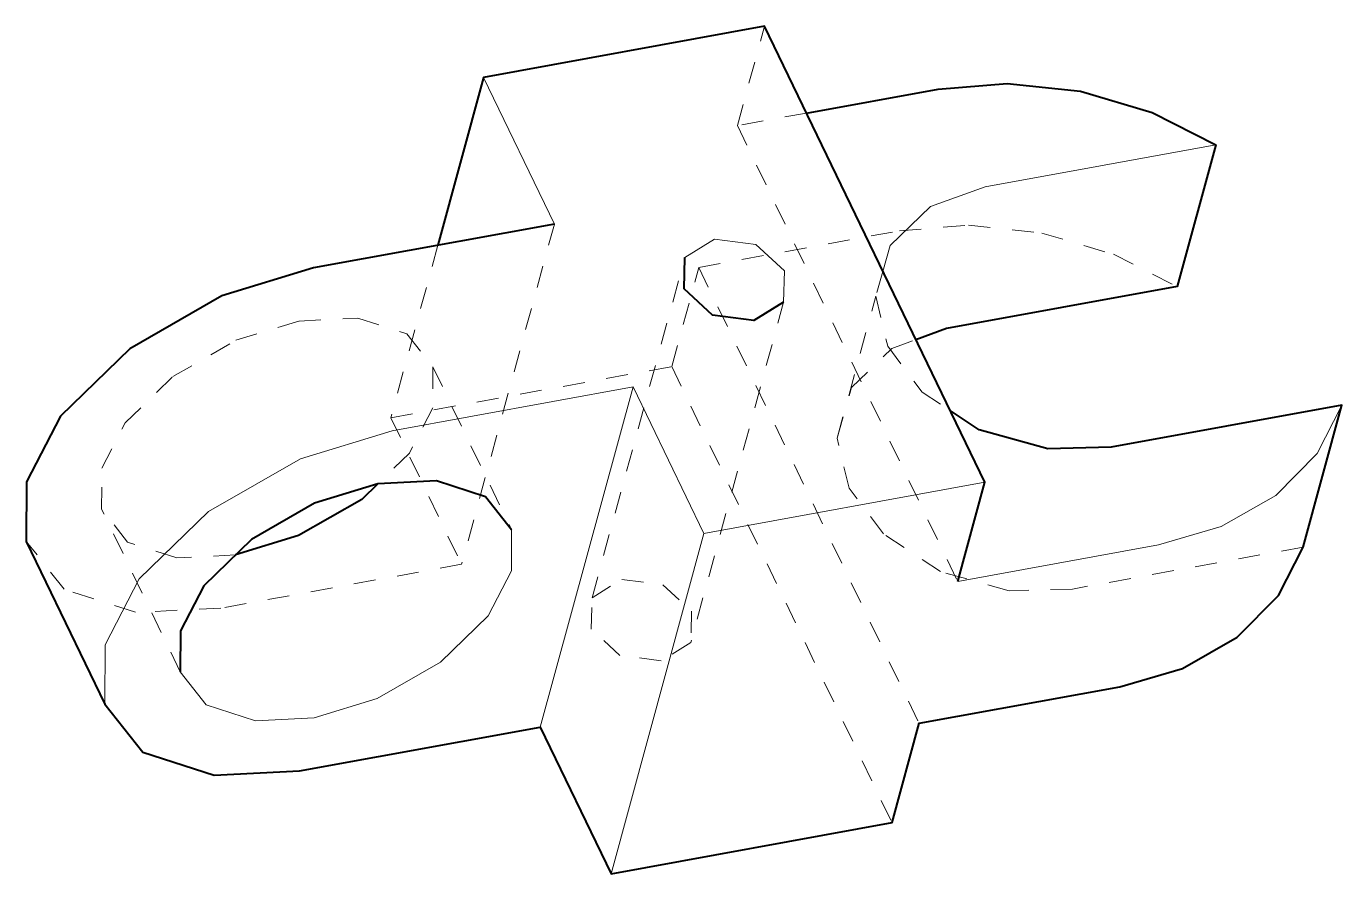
# Model space of a CAD drawing. Extents: x -31.7 to 28.3, y -26.9 to 11.8.
import ezdxf

# ---------------------------------------------------------------- set-up
doc = ezdxf.new("R2010")
doc.units = 0
doc.linetypes.add('DASHED', pattern=[2, 1, -1])
for name, color, linetype in [('s005-#def-solid-edge', 7, 'CONTINUOUS'), ('s00e-#def-invisible', 7, 'CONTINUOUS'), ('s00f-#def-silhouette', 7, 'CONTINUOUS')]:
    doc.layers.add(name, color=color, linetype=linetype)

msp = doc.modelspace()

# ---------------------------------------------------------------- linework, layer by layer
at = {"layer": 's005-#def-solid-edge', "linetype": 'CONTINUOUS', "lineweight": 9, "true_color": 0x000000}
for p, q in [((-7.627, 2.811), (-10.861, 9.503)), ((-0.801, -11.317), (12.029, -8.982))]:
    msp.add_line(p, q, dxfattribs=at)
for points in [[(7.375, 0.649), (7.71, 1.827), (9.555, 3.604), (12.052, 4.513), (22.58, 6.43)], [(-1.671, 1.28), (-0.314, 2.12), (1.569, 1.87), (2.875, 0.678), (2.839, -0.759)], [(-28.153, -19.118), (-28.145, -16.399), (-26.594, -13.398), (-23.427, -10.318), (-19.227, -7.909), (-15.031, -6.627), (-4.034, -4.625), (-8.271, -20.165)], [(-4.034, -4.625), (-0.801, -11.317), (-5.037, -26.857)], [(10.793, -13.514), (19.957, -11.846), (22.83, -11.006), (25.324, -9.582), (27.202, -7.675), (28.329, -5.468)], [(-9.584, -11.151), (-9.589, -13.021), (-10.656, -15.084), (-12.833, -17.201), (-15.72, -18.857), (-18.605, -19.739), (-21.286, -19.87), (-23.525, -19.147), (-24.714, -17.643)]]:
    msp.add_lwpolyline(points, dxfattribs=at)
at = {"layer": 's00e-#def-invisible', "linetype": 'DASHED', "lineweight": 9, "true_color": 0x000000}
for p, q in [((0.733, 7.306), (10.793, -13.514)), ((-7.627, 2.811), (-11.864, -12.729)), ((-5.908, -14.26), (-1.671, 1.28)), ((5.287, -6.962), (7.052, -0.487)), ((-13.177, -3.715), (-9.584, -11.151)), ((-2.268, -3.701), (7.792, -24.522)), ((-24.714, -17.643), (-28.307, -10.207))]:
    msp.add_line(p, q, dxfattribs=at)
for points in [[(3.881, 7.879), (0.733, 7.306), (1.968, 11.839)], [(-1.033, 0.831), (8.131, 2.499), (11.285, 2.757), (14.641, 2.398), (17.91, 1.428), (20.815, -0.046)], [(-12.95, 1.842), (-15.098, -6.037), (-11.864, -12.729), (-22.86, -14.731), (-26.759, -14.922), (-30.016, -13.871), (-31.746, -11.683)], [(-15.098, -6.037), (-2.268, -3.701), (-1.033, 0.831), (9.028, -19.989)], [(7.375, 0.649), (7.052, -0.487), (7.596, -2.77), (9.168, -4.866), (10.448, -5.71)], [(2.839, -0.759), (-1.398, -16.299), (-2.754, -17.138), (-4.637, -16.889), (-5.944, -15.696), (-5.908, -14.26), (-4.551, -13.42), (-2.668, -13.67), (-1.362, -14.862), (-1.398, -16.299)], [(-22.194, -12.302), (-22.198, -12.303), (-24.879, -12.435), (-27.118, -11.712), (-28.307, -10.207), (-28.302, -8.337), (-27.235, -6.274), (-25.058, -4.157), (-22.171, -2.501), (-19.286, -1.619), (-16.605, -1.488), (-14.366, -2.211), (-13.177, -3.715), (-13.182, -5.585), (-14.249, -7.648), (-15.697, -9.056)], [(26.564, -11.943), (16.036, -13.859), (13.135, -13.933), (10.01, -13.061), (7.403, -11.341), (5.83, -9.245), (5.287, -6.962), (5.945, -4.648), (7.79, -2.871), (8.884, -2.473)]]:
    msp.add_lwpolyline(points, dxfattribs=at)
at = {"layer": 's00f-#def-silhouette', "linetype": 'CONTINUOUS', "lineweight": 40, "true_color": 0x000000}
for points in [[(10.793, -13.514), (12.029, -8.982), (1.968, 11.839), (-10.861, 9.503), (-12.95, 1.842)], [(3.881, 7.879), (9.896, 8.974), (13.05, 9.232), (16.407, 8.873), (19.675, 7.903), (22.58, 6.43), (20.815, -0.046), (10.287, -1.962), (8.884, -2.473)], [(-7.627, 2.811), (-18.624, 0.809), (-22.82, -0.473), (-27.02, -2.882), (-30.187, -5.962), (-31.738, -8.963), (-31.746, -11.683), (-28.153, -19.118), (-26.422, -21.307), (-23.166, -22.358), (-19.267, -22.167), (-8.271, -20.165), (-5.037, -26.857), (7.792, -24.522), (9.028, -19.989), (18.192, -18.321), (21.064, -17.481), (23.559, -16.057), (25.437, -14.15), (26.564, -11.943), (28.329, -5.468), (17.801, -7.384), (14.901, -7.458), (11.775, -6.586), (10.448, -5.71)], [(2.839, -0.759), (1.482, -1.598), (-0.401, -1.349), (-1.707, -0.156), (-1.671, 1.28)], [(-9.584, -11.151), (-10.773, -9.646), (-13.012, -8.923), (-15.693, -9.055), (-18.578, -9.937), (-21.465, -11.593), (-23.642, -13.71), (-24.709, -15.773), (-24.714, -17.643)], [(-15.697, -9.056), (-16.426, -9.765), (-19.313, -11.421), (-22.194, -12.302)]]:
    msp.add_lwpolyline(points, dxfattribs=at)

doc.saveas('drawing.dxf')
